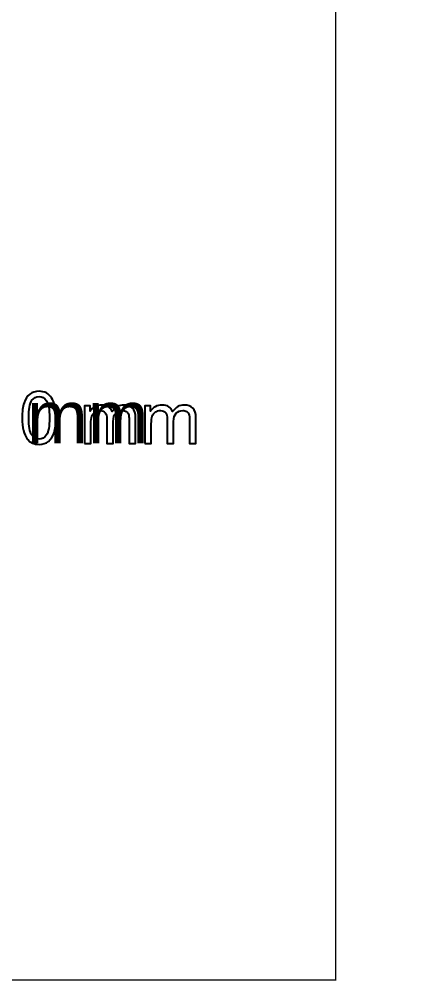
# Model space of a CAD drawing. Header units: millimetres. Extents: x -1282 to 711, y -1253 to 1504.
# Drawn here: x 519.4 to 711.3, y -1019.5 to -553.1 of the extents above; entities that cross this region are included whole.
import ezdxf

# ---------------------------------------------------------------- set-up
doc = ezdxf.new("R2010")
doc.units = ezdxf.units.MM
doc.header["$MEASUREMENT"] = 0
doc.layers.add('Livello 1', color=7, linetype='Continuous')
doc.styles.add('1', font='arial.ttf', dxfattribs={"height": 25.400016})
doc.dimstyles.get("Standard").update_dxf_attribs({"dimtxt": 0.18, "dimasz": 0.18, "dimexe": 0.18, "dimexo": 0.0625, "dimgap": 0.09, "dimtad": 0, "dimtih": 1, "dimtoh": 1, "dimdec": 4, "dimzin": 0, "dimdsep": 46, "dimtxsty": 'Standard', "dimcen": 0.09, "dimadec": 0, "dimazin": 0, "dimtfac": 1, "dimtdec": 4, "dimtofl": 0, "dimtmove": 0, "dimatfit": 3, "dimfxl": 1, "dimtolj": 1, "dimtzin": 0, "dimarcsym": 0})

# ---------------------------------------------------------------- blocks, each defined once
blk = doc.blocks.new('*D3')
at = {"layer": 'Defpoints', "color": 0}
for p in [(323.5, -746.19), (388, -746.44), (388, -749.69)]:
    blk.add_point(p, dxfattribs=at)
at = {"layer": 'Livello 1', "color": 250, "lineweight": 9}
for p, q in [((323.5, -746.26), (323.5, -746.62)), ((323.68, -746.44), (387.82, -746.44)), ((388, -749.63), (388, -746.26)), ((388, -746.44), (388.18, -746.44))]:
    blk.add_line(p, q, dxfattribs=at)
at = {"layer": 'Livello 1', "color": 250}
for points in [[(323.68, -746.41), (323.68, -746.47), (323.5, -746.44)], [(387.82, -746.47), (387.82, -746.41), (388, -746.44)]]:
    blk.add_solid(points, dxfattribs=at)
at = {"layer": 'Livello 1', "color": 250, "insert": (483.74, -746.44), "char_height": 25.4, "attachment_point": 5, "style": '1'}
blk.add_mtext('\\A1;1638.30 mm', dxfattribs=at)
blk = doc.blocks.new('*D5')
at = {"layer": 'Defpoints', "color": 0}
for p in [(274.52, 1069.5), (673.41, 1069.5), (293.94, -1019.5)]:
    blk.add_point(p, dxfattribs=at)
at = {"layer": 'Livello 1', "color": 250, "lineweight": 9}
for p, q in [((274.58, 1069.5), (673.59, 1069.5)), ((673.41, 1069.32), (673.41, 131.6)), ((673.41, -1019.32), (673.41, -81.61)), ((294.01, -1019.5), (673.59, -1019.5))]:
    blk.add_line(p, q, dxfattribs=at)
at = {"layer": 'Livello 1', "color": 250}
for points in [[(673.44, 1069.32), (673.38, 1069.32), (673.41, 1069.5)], [(673.38, -1019.32), (673.44, -1019.32), (673.41, -1019.5)]]:
    blk.add_solid(points, dxfattribs=at)
at = {"layer": 'Livello 1', "color": 250, "insert": (673.41, 25), "char_height": 25.4, "attachment_point": 5, "rotation": 90, "style": '1'}
blk.add_mtext('\\A1;53060.59 mm', dxfattribs=at)

msp = doc.modelspace()

# ---------------------------------------------------------------- linework, layer by layer
at = {"layer": 'Livello 1', "color": 250}
for points, knots in [([(520.898, -746.6572), (520.898, -743.6762), (521.2037, -741.2656), (521.8152, -739.4429), (521.8152, -739.4429), (522.4326, -737.6143), (523.3439, -736.2091), (524.5551, -735.2272), (524.5551, -735.2272), (525.7604, -734.2453), (527.2832, -733.7573), (529.1177, -733.7573), (529.1177, -733.7573), (530.47, -733.7573), (531.6577, -734.0277), (532.6866, -734.5745), (532.6866, -734.5745), (533.7097, -735.1213), (534.5564, -735.9092), (535.2149, -736.9381), (535.2149, -736.9381), (535.8734, -737.9612), (536.3908, -739.2136), (536.7671, -740.6893), (536.7671, -740.6893), (537.1493, -742.1651), (537.3374, -744.1583), (537.3374, -746.6572), (537.3374, -746.6572), (537.3374, -749.6205), (537.0317, -752.0194), (536.4261, -753.8421), (536.4261, -753.8421), (535.8205, -755.6707), (534.9091, -757.0759), (533.6979, -758.0637), (533.6979, -758.0637), (532.4926, -759.0514), (530.9639, -759.5453), (529.1177, -759.5453), (529.1177, -759.5453), (526.6894, -759.5453), (524.7785, -758.681), (523.3909, -756.9465), (523.3909, -756.9465), (521.727, -754.8299), (520.898, -751.402), (520.898, -746.6572)], [0, 0, 0, 0, 0.076923077, 0.076923077, 0.076923077, 0.076923077, 0.153846154, 0.153846154, 0.153846154, 0.153846154, 0.230769231, 0.230769231, 0.230769231, 0.230769231, 0.307692308, 0.307692308, 0.307692308, 0.307692308, 0.384615385, 0.384615385, 0.384615385, 0.384615385, 0.461538462, 0.461538462, 0.461538462, 0.461538462, 0.538461538, 0.538461538, 0.538461538, 0.538461538, 0.615384615, 0.615384615, 0.615384615, 0.615384615, 0.692307692, 0.692307692, 0.692307692, 0.692307692, 0.769230769, 0.769230769, 0.769230769, 0.769230769, 0.846153846, 0.846153846, 0.846153846, 0.846153846, 1, 1, 1, 1]), ([(524.073, -746.6689), (524.073, -750.8258), (524.5551, -753.5893), (525.5252, -754.9533), (525.5252, -754.9533), (526.4954, -756.3233), (527.6948, -757.0053), (529.1177, -757.0053), (529.1177, -757.0053), (530.5406, -757.0053), (531.74, -756.3174), (532.7102, -754.9475), (532.7102, -754.9475), (533.6803, -753.5716), (534.1624, -750.8141), (534.1624, -746.6689), (534.1624, -746.6689), (534.1624, -742.512), (533.6803, -739.7486), (532.7102, -738.3845), (532.7102, -738.3845), (531.7459, -737.0146), (530.5347, -736.3325), (529.0824, -736.3325), (529.0824, -736.3325), (527.6595, -736.3325), (526.5189, -736.9381), (525.6664, -738.1435), (525.6664, -738.1435), (524.6021, -739.6781), (524.073, -742.5238), (524.073, -746.6689)], [0, 0, 0, 0, 0.111111111, 0.111111111, 0.111111111, 0.111111111, 0.222222222, 0.222222222, 0.222222222, 0.222222222, 0.333333333, 0.333333333, 0.333333333, 0.333333333, 0.444444444, 0.444444444, 0.444444444, 0.444444444, 0.555555556, 0.555555556, 0.555555556, 0.555555556, 0.666666667, 0.666666667, 0.666666667, 0.666666667, 0.777777778, 0.777777778, 0.777777778, 0.777777778, 1, 1, 1, 1]), ([(551.1662, -759.122), (551.1662, -759.122), (551.1662, -740.8128), (551.1662, -740.8128), (551.1662, -740.8128), (551.1662, -740.8128), (553.9532, -740.8128), (553.9532, -740.8128), (553.9532, -740.8128), (553.9532, -740.8128), (553.9532, -743.3999), (553.9532, -743.3999), (553.9532, -743.3999), (554.5235, -742.5062), (555.2879, -741.783), (556.2404, -741.242), (556.2404, -741.242), (557.1929, -740.6952), (558.2747, -740.4248), (559.4918, -740.4248), (559.4918, -740.4248), (560.8441, -740.4248), (561.9554, -740.707), (562.8197, -741.2656), (562.8197, -741.2656), (563.684, -741.83), (564.2955, -742.612), (564.6482, -743.6233), (564.6482, -743.6233), (566.1064, -741.489), (567.9937, -740.4248), (570.3221, -740.4248), (570.3221, -740.4248), (572.1448, -740.4248), (573.55, -740.9245), (574.526, -741.93), (574.526, -741.93), (575.5079, -742.9354), (576.0018, -744.4817), (576.0018, -746.569), (576.0018, -746.569), (576.0018, -746.569), (576.0018, -759.122), (576.0018, -759.122), (576.0018, -759.122), (576.0018, -759.122), (572.8974, -759.122), (572.8974, -759.122), (572.8974, -759.122), (572.8974, -759.122), (572.8974, -747.5979), (572.8974, -747.5979), (572.8974, -747.5979), (572.8974, -746.3632), (572.7915, -745.4695), (572.5916, -744.9227), (572.5916, -744.9227), (572.3917, -744.3759), (572.0272, -743.9408), (571.4921, -743.6056), (571.4921, -743.6056), (570.963, -743.2705), (570.3397, -743.1059), (569.6283, -743.1059), (569.6283, -743.1059), (568.3348, -743.1059), (567.2647, -743.5351), (566.4121, -744.3876), (566.4121, -744.3876), (565.5596, -745.2461), (565.1362, -746.616), (565.1362, -748.4975), (565.1362, -748.4975), (565.1362, -748.4975), (565.1362, -759.122), (565.1362, -759.122), (565.1362, -759.122), (565.1362, -759.122), (562.0318, -759.122), (562.0318, -759.122), (562.0318, -759.122), (562.0318, -759.122), (562.0318, -747.2393), (562.0318, -747.2393), (562.0318, -747.2393), (562.0318, -745.8634), (561.779, -744.8286), (561.2733, -744.1407), (561.2733, -744.1407), (560.7677, -743.4528), (559.9386, -743.1059), (558.7921, -743.1059), (558.7921, -743.1059), (557.9219, -743.1059), (557.1164, -743.3352), (556.3756, -743.7938), (556.3756, -743.7938), (555.6348, -744.2524), (555.0997, -744.9227), (554.7646, -745.8105), (554.7646, -745.8105), (554.4353, -746.6925), (554.2707, -747.9683), (554.2707, -749.6323), (554.2707, -749.6323), (554.2707, -749.6323), (554.2707, -759.122), (554.2707, -759.122), (554.2707, -759.122), (554.2707, -759.122), (551.1662, -759.122), (551.1662, -759.122)], [0, 0, 0, 0, 0.034482759, 0.034482759, 0.034482759, 0.034482759, 0.068965517, 0.068965517, 0.068965517, 0.068965517, 0.103448276, 0.103448276, 0.103448276, 0.103448276, 0.137931034, 0.137931034, 0.137931034, 0.137931034, 0.172413793, 0.172413793, 0.172413793, 0.172413793, 0.206896552, 0.206896552, 0.206896552, 0.206896552, 0.24137931, 0.24137931, 0.24137931, 0.24137931, 0.275862069, 0.275862069, 0.275862069, 0.275862069, 0.310344828, 0.310344828, 0.310344828, 0.310344828, 0.344827586, 0.344827586, 0.344827586, 0.344827586, 0.379310345, 0.379310345, 0.379310345, 0.379310345, 0.413793103, 0.413793103, 0.413793103, 0.413793103, 0.448275862, 0.448275862, 0.448275862, 0.448275862, 0.482758621, 0.482758621, 0.482758621, 0.482758621, 0.517241379, 0.517241379, 0.517241379, 0.517241379, 0.551724138, 0.551724138, 0.551724138, 0.551724138, 0.586206897, 0.586206897, 0.586206897, 0.586206897, 0.620689655, 0.620689655, 0.620689655, 0.620689655, 0.655172414, 0.655172414, 0.655172414, 0.655172414, 0.689655172, 0.689655172, 0.689655172, 0.689655172, 0.724137931, 0.724137931, 0.724137931, 0.724137931, 0.75862069, 0.75862069, 0.75862069, 0.75862069, 0.793103448, 0.793103448, 0.793103448, 0.793103448, 0.827586207, 0.827586207, 0.827586207, 0.827586207, 0.862068966, 0.862068966, 0.862068966, 0.862068966, 0.896551724, 0.896551724, 0.896551724, 0.896551724, 0.931034483, 0.931034483, 0.931034483, 0.931034483, 1, 1, 1, 1]), ([(580.5526, -759.122), (580.5526, -759.122), (580.5526, -740.8128), (580.5526, -740.8128), (580.5526, -740.8128), (580.5526, -740.8128), (583.3396, -740.8128), (583.3396, -740.8128), (583.3396, -740.8128), (583.3396, -740.8128), (583.3396, -743.3999), (583.3396, -743.3999), (583.3396, -743.3999), (583.9099, -742.5062), (584.6743, -741.783), (585.6268, -741.242), (585.6268, -741.242), (586.5793, -740.6952), (587.6611, -740.4248), (588.8782, -740.4248), (588.8782, -740.4248), (590.2305, -740.4248), (591.3418, -740.707), (592.2061, -741.2656), (592.2061, -741.2656), (593.0704, -741.83), (593.6819, -742.612), (594.0346, -743.6233), (594.0346, -743.6233), (595.4928, -741.489), (597.3801, -740.4248), (599.7085, -740.4248), (599.7085, -740.4248), (601.5312, -740.4248), (602.9364, -740.9245), (603.9124, -741.93), (603.9124, -741.93), (604.8943, -742.9354), (605.3882, -744.4817), (605.3882, -746.569), (605.3882, -746.569), (605.3882, -746.569), (605.3882, -759.122), (605.3882, -759.122), (605.3882, -759.122), (605.3882, -759.122), (602.2838, -759.122), (602.2838, -759.122), (602.2838, -759.122), (602.2838, -759.122), (602.2838, -747.5979), (602.2838, -747.5979), (602.2838, -747.5979), (602.2838, -746.3632), (602.1779, -745.4695), (601.978, -744.9227), (601.978, -744.9227), (601.7781, -744.3759), (601.4136, -743.9408), (600.8785, -743.6056), (600.8785, -743.6056), (600.3494, -743.2705), (599.7261, -743.1059), (599.0147, -743.1059), (599.0147, -743.1059), (597.7212, -743.1059), (596.6511, -743.5351), (595.7985, -744.3876), (595.7985, -744.3876), (594.946, -745.2461), (594.5226, -746.616), (594.5226, -748.4975), (594.5226, -748.4975), (594.5226, -748.4975), (594.5226, -759.122), (594.5226, -759.122), (594.5226, -759.122), (594.5226, -759.122), (591.4182, -759.122), (591.4182, -759.122), (591.4182, -759.122), (591.4182, -759.122), (591.4182, -747.2393), (591.4182, -747.2393), (591.4182, -747.2393), (591.4182, -745.8634), (591.1654, -744.8286), (590.6597, -744.1407), (590.6597, -744.1407), (590.1541, -743.4528), (589.325, -743.1059), (588.1785, -743.1059), (588.1785, -743.1059), (587.3083, -743.1059), (586.5028, -743.3352), (585.762, -743.7938), (585.762, -743.7938), (585.0212, -744.2524), (584.4861, -744.9227), (584.151, -745.8105), (584.151, -745.8105), (583.8217, -746.6925), (583.6571, -747.9683), (583.6571, -749.6323), (583.6571, -749.6323), (583.6571, -749.6323), (583.6571, -759.122), (583.6571, -759.122), (583.6571, -759.122), (583.6571, -759.122), (580.5526, -759.122), (580.5526, -759.122)], [0, 0, 0, 0, 0.034482759, 0.034482759, 0.034482759, 0.034482759, 0.068965517, 0.068965517, 0.068965517, 0.068965517, 0.103448276, 0.103448276, 0.103448276, 0.103448276, 0.137931034, 0.137931034, 0.137931034, 0.137931034, 0.172413793, 0.172413793, 0.172413793, 0.172413793, 0.206896552, 0.206896552, 0.206896552, 0.206896552, 0.24137931, 0.24137931, 0.24137931, 0.24137931, 0.275862069, 0.275862069, 0.275862069, 0.275862069, 0.310344828, 0.310344828, 0.310344828, 0.310344828, 0.344827586, 0.344827586, 0.344827586, 0.344827586, 0.379310345, 0.379310345, 0.379310345, 0.379310345, 0.413793103, 0.413793103, 0.413793103, 0.413793103, 0.448275862, 0.448275862, 0.448275862, 0.448275862, 0.482758621, 0.482758621, 0.482758621, 0.482758621, 0.517241379, 0.517241379, 0.517241379, 0.517241379, 0.551724138, 0.551724138, 0.551724138, 0.551724138, 0.586206897, 0.586206897, 0.586206897, 0.586206897, 0.620689655, 0.620689655, 0.620689655, 0.620689655, 0.655172414, 0.655172414, 0.655172414, 0.655172414, 0.689655172, 0.689655172, 0.689655172, 0.689655172, 0.724137931, 0.724137931, 0.724137931, 0.724137931, 0.75862069, 0.75862069, 0.75862069, 0.75862069, 0.793103448, 0.793103448, 0.793103448, 0.793103448, 0.827586207, 0.827586207, 0.827586207, 0.827586207, 0.862068966, 0.862068966, 0.862068966, 0.862068966, 0.896551724, 0.896551724, 0.896551724, 0.896551724, 0.931034483, 0.931034483, 0.931034483, 0.931034483, 1, 1, 1, 1])]:
    msp.add_open_spline(points, degree=3, knots=knots, dxfattribs=at)
at = {"layer": 'Livello 1', "color": 250, "lineweight": 9}
for points, knots in [([(520.898, -746.6572), (520.898, -743.6762), (521.2037, -741.2656), (521.8152, -739.4429), (521.8152, -739.4429), (522.4326, -737.6143), (523.3439, -736.2091), (524.5551, -735.2272), (524.5551, -735.2272), (525.7604, -734.2453), (527.2832, -733.7573), (529.1177, -733.7573), (529.1177, -733.7573), (530.47, -733.7573), (531.6577, -734.0277), (532.6866, -734.5745), (532.6866, -734.5745), (533.7097, -735.1213), (534.5564, -735.9092), (535.2149, -736.9381), (535.2149, -736.9381), (535.8734, -737.9612), (536.3908, -739.2136), (536.7671, -740.6893), (536.7671, -740.6893), (537.1493, -742.1651), (537.3374, -744.1583), (537.3374, -746.6572), (537.3374, -746.6572), (537.3374, -749.6205), (537.0317, -752.0194), (536.4261, -753.8421), (536.4261, -753.8421), (535.8205, -755.6707), (534.9091, -757.0759), (533.6979, -758.0637), (533.6979, -758.0637), (532.4926, -759.0514), (530.9639, -759.5453), (529.1177, -759.5453), (529.1177, -759.5453), (526.6894, -759.5453), (524.7785, -758.681), (523.3909, -756.9465), (523.3909, -756.9465), (521.727, -754.8299), (520.898, -751.402), (520.898, -746.6572)], [0, 0, 0, 0, 0.076923077, 0.076923077, 0.076923077, 0.076923077, 0.153846154, 0.153846154, 0.153846154, 0.153846154, 0.230769231, 0.230769231, 0.230769231, 0.230769231, 0.307692308, 0.307692308, 0.307692308, 0.307692308, 0.384615385, 0.384615385, 0.384615385, 0.384615385, 0.461538462, 0.461538462, 0.461538462, 0.461538462, 0.538461538, 0.538461538, 0.538461538, 0.538461538, 0.615384615, 0.615384615, 0.615384615, 0.615384615, 0.692307692, 0.692307692, 0.692307692, 0.692307692, 0.769230769, 0.769230769, 0.769230769, 0.769230769, 0.846153846, 0.846153846, 0.846153846, 0.846153846, 1, 1, 1, 1]), ([(524.073, -746.6689), (524.073, -750.8258), (524.5551, -753.5893), (525.5252, -754.9533), (525.5252, -754.9533), (526.4954, -756.3233), (527.6948, -757.0053), (529.1177, -757.0053), (529.1177, -757.0053), (530.5406, -757.0053), (531.74, -756.3174), (532.7102, -754.9475), (532.7102, -754.9475), (533.6803, -753.5716), (534.1624, -750.8141), (534.1624, -746.6689), (534.1624, -746.6689), (534.1624, -742.512), (533.6803, -739.7486), (532.7102, -738.3845), (532.7102, -738.3845), (531.7459, -737.0146), (530.5347, -736.3325), (529.0824, -736.3325), (529.0824, -736.3325), (527.6595, -736.3325), (526.5189, -736.9381), (525.6664, -738.1435), (525.6664, -738.1435), (524.6021, -739.6781), (524.073, -742.5238), (524.073, -746.6689)], [0, 0, 0, 0, 0.111111111, 0.111111111, 0.111111111, 0.111111111, 0.222222222, 0.222222222, 0.222222222, 0.222222222, 0.333333333, 0.333333333, 0.333333333, 0.333333333, 0.444444444, 0.444444444, 0.444444444, 0.444444444, 0.555555556, 0.555555556, 0.555555556, 0.555555556, 0.666666667, 0.666666667, 0.666666667, 0.666666667, 0.777777778, 0.777777778, 0.777777778, 0.777777778, 1, 1, 1, 1]), ([(551.1662, -759.122), (551.1662, -759.122), (551.1662, -740.8128), (551.1662, -740.8128), (551.1662, -740.8128), (551.1662, -740.8128), (553.9532, -740.8128), (553.9532, -740.8128), (553.9532, -740.8128), (553.9532, -740.8128), (553.9532, -743.3999), (553.9532, -743.3999), (553.9532, -743.3999), (554.5235, -742.5062), (555.2879, -741.783), (556.2404, -741.242), (556.2404, -741.242), (557.1929, -740.6952), (558.2747, -740.4248), (559.4918, -740.4248), (559.4918, -740.4248), (560.8441, -740.4248), (561.9554, -740.707), (562.8197, -741.2656), (562.8197, -741.2656), (563.684, -741.83), (564.2955, -742.612), (564.6482, -743.6233), (564.6482, -743.6233), (566.1064, -741.489), (567.9937, -740.4248), (570.3221, -740.4248), (570.3221, -740.4248), (572.1448, -740.4248), (573.55, -740.9245), (574.526, -741.93), (574.526, -741.93), (575.5079, -742.9354), (576.0018, -744.4817), (576.0018, -746.569), (576.0018, -746.569), (576.0018, -746.569), (576.0018, -759.122), (576.0018, -759.122), (576.0018, -759.122), (576.0018, -759.122), (572.8974, -759.122), (572.8974, -759.122), (572.8974, -759.122), (572.8974, -759.122), (572.8974, -747.5979), (572.8974, -747.5979), (572.8974, -747.5979), (572.8974, -746.3632), (572.7915, -745.4695), (572.5916, -744.9227), (572.5916, -744.9227), (572.3917, -744.3759), (572.0272, -743.9408), (571.4921, -743.6056), (571.4921, -743.6056), (570.963, -743.2705), (570.3397, -743.1059), (569.6283, -743.1059), (569.6283, -743.1059), (568.3348, -743.1059), (567.2647, -743.5351), (566.4121, -744.3876), (566.4121, -744.3876), (565.5596, -745.2461), (565.1362, -746.616), (565.1362, -748.4975), (565.1362, -748.4975), (565.1362, -748.4975), (565.1362, -759.122), (565.1362, -759.122), (565.1362, -759.122), (565.1362, -759.122), (562.0318, -759.122), (562.0318, -759.122), (562.0318, -759.122), (562.0318, -759.122), (562.0318, -747.2393), (562.0318, -747.2393), (562.0318, -747.2393), (562.0318, -745.8634), (561.779, -744.8286), (561.2733, -744.1407), (561.2733, -744.1407), (560.7677, -743.4528), (559.9386, -743.1059), (558.7921, -743.1059), (558.7921, -743.1059), (557.9219, -743.1059), (557.1164, -743.3352), (556.3756, -743.7938), (556.3756, -743.7938), (555.6348, -744.2524), (555.0997, -744.9227), (554.7646, -745.8105), (554.7646, -745.8105), (554.4353, -746.6925), (554.2707, -747.9683), (554.2707, -749.6323), (554.2707, -749.6323), (554.2707, -749.6323), (554.2707, -759.122), (554.2707, -759.122), (554.2707, -759.122), (554.2707, -759.122), (551.1662, -759.122), (551.1662, -759.122)], [0, 0, 0, 0, 0.034482759, 0.034482759, 0.034482759, 0.034482759, 0.068965517, 0.068965517, 0.068965517, 0.068965517, 0.103448276, 0.103448276, 0.103448276, 0.103448276, 0.137931034, 0.137931034, 0.137931034, 0.137931034, 0.172413793, 0.172413793, 0.172413793, 0.172413793, 0.206896552, 0.206896552, 0.206896552, 0.206896552, 0.24137931, 0.24137931, 0.24137931, 0.24137931, 0.275862069, 0.275862069, 0.275862069, 0.275862069, 0.310344828, 0.310344828, 0.310344828, 0.310344828, 0.344827586, 0.344827586, 0.344827586, 0.344827586, 0.379310345, 0.379310345, 0.379310345, 0.379310345, 0.413793103, 0.413793103, 0.413793103, 0.413793103, 0.448275862, 0.448275862, 0.448275862, 0.448275862, 0.482758621, 0.482758621, 0.482758621, 0.482758621, 0.517241379, 0.517241379, 0.517241379, 0.517241379, 0.551724138, 0.551724138, 0.551724138, 0.551724138, 0.586206897, 0.586206897, 0.586206897, 0.586206897, 0.620689655, 0.620689655, 0.620689655, 0.620689655, 0.655172414, 0.655172414, 0.655172414, 0.655172414, 0.689655172, 0.689655172, 0.689655172, 0.689655172, 0.724137931, 0.724137931, 0.724137931, 0.724137931, 0.75862069, 0.75862069, 0.75862069, 0.75862069, 0.793103448, 0.793103448, 0.793103448, 0.793103448, 0.827586207, 0.827586207, 0.827586207, 0.827586207, 0.862068966, 0.862068966, 0.862068966, 0.862068966, 0.896551724, 0.896551724, 0.896551724, 0.896551724, 0.931034483, 0.931034483, 0.931034483, 0.931034483, 1, 1, 1, 1]), ([(580.5526, -759.122), (580.5526, -759.122), (580.5526, -740.8128), (580.5526, -740.8128), (580.5526, -740.8128), (580.5526, -740.8128), (583.3396, -740.8128), (583.3396, -740.8128), (583.3396, -740.8128), (583.3396, -740.8128), (583.3396, -743.3999), (583.3396, -743.3999), (583.3396, -743.3999), (583.9099, -742.5062), (584.6743, -741.783), (585.6268, -741.242), (585.6268, -741.242), (586.5793, -740.6952), (587.6611, -740.4248), (588.8782, -740.4248), (588.8782, -740.4248), (590.2305, -740.4248), (591.3418, -740.707), (592.2061, -741.2656), (592.2061, -741.2656), (593.0704, -741.83), (593.6819, -742.612), (594.0346, -743.6233), (594.0346, -743.6233), (595.4928, -741.489), (597.3801, -740.4248), (599.7085, -740.4248), (599.7085, -740.4248), (601.5312, -740.4248), (602.9364, -740.9245), (603.9124, -741.93), (603.9124, -741.93), (604.8943, -742.9354), (605.3882, -744.4817), (605.3882, -746.569), (605.3882, -746.569), (605.3882, -746.569), (605.3882, -759.122), (605.3882, -759.122), (605.3882, -759.122), (605.3882, -759.122), (602.2838, -759.122), (602.2838, -759.122), (602.2838, -759.122), (602.2838, -759.122), (602.2838, -747.5979), (602.2838, -747.5979), (602.2838, -747.5979), (602.2838, -746.3632), (602.1779, -745.4695), (601.978, -744.9227), (601.978, -744.9227), (601.7781, -744.3759), (601.4136, -743.9408), (600.8785, -743.6056), (600.8785, -743.6056), (600.3494, -743.2705), (599.7261, -743.1059), (599.0147, -743.1059), (599.0147, -743.1059), (597.7212, -743.1059), (596.6511, -743.5351), (595.7985, -744.3876), (595.7985, -744.3876), (594.946, -745.2461), (594.5226, -746.616), (594.5226, -748.4975), (594.5226, -748.4975), (594.5226, -748.4975), (594.5226, -759.122), (594.5226, -759.122), (594.5226, -759.122), (594.5226, -759.122), (591.4182, -759.122), (591.4182, -759.122), (591.4182, -759.122), (591.4182, -759.122), (591.4182, -747.2393), (591.4182, -747.2393), (591.4182, -747.2393), (591.4182, -745.8634), (591.1654, -744.8286), (590.6597, -744.1407), (590.6597, -744.1407), (590.1541, -743.4528), (589.325, -743.1059), (588.1785, -743.1059), (588.1785, -743.1059), (587.3083, -743.1059), (586.5028, -743.3352), (585.762, -743.7938), (585.762, -743.7938), (585.0212, -744.2524), (584.4861, -744.9227), (584.151, -745.8105), (584.151, -745.8105), (583.8217, -746.6925), (583.6571, -747.9683), (583.6571, -749.6323), (583.6571, -749.6323), (583.6571, -749.6323), (583.6571, -759.122), (583.6571, -759.122), (583.6571, -759.122), (583.6571, -759.122), (580.5526, -759.122), (580.5526, -759.122)], [0, 0, 0, 0, 0.034482759, 0.034482759, 0.034482759, 0.034482759, 0.068965517, 0.068965517, 0.068965517, 0.068965517, 0.103448276, 0.103448276, 0.103448276, 0.103448276, 0.137931034, 0.137931034, 0.137931034, 0.137931034, 0.172413793, 0.172413793, 0.172413793, 0.172413793, 0.206896552, 0.206896552, 0.206896552, 0.206896552, 0.24137931, 0.24137931, 0.24137931, 0.24137931, 0.275862069, 0.275862069, 0.275862069, 0.275862069, 0.310344828, 0.310344828, 0.310344828, 0.310344828, 0.344827586, 0.344827586, 0.344827586, 0.344827586, 0.379310345, 0.379310345, 0.379310345, 0.379310345, 0.413793103, 0.413793103, 0.413793103, 0.413793103, 0.448275862, 0.448275862, 0.448275862, 0.448275862, 0.482758621, 0.482758621, 0.482758621, 0.482758621, 0.517241379, 0.517241379, 0.517241379, 0.517241379, 0.551724138, 0.551724138, 0.551724138, 0.551724138, 0.586206897, 0.586206897, 0.586206897, 0.586206897, 0.620689655, 0.620689655, 0.620689655, 0.620689655, 0.655172414, 0.655172414, 0.655172414, 0.655172414, 0.689655172, 0.689655172, 0.689655172, 0.689655172, 0.724137931, 0.724137931, 0.724137931, 0.724137931, 0.75862069, 0.75862069, 0.75862069, 0.75862069, 0.793103448, 0.793103448, 0.793103448, 0.793103448, 0.827586207, 0.827586207, 0.827586207, 0.827586207, 0.862068966, 0.862068966, 0.862068966, 0.862068966, 0.896551724, 0.896551724, 0.896551724, 0.896551724, 0.931034483, 0.931034483, 0.931034483, 0.931034483, 1, 1, 1, 1])]:
    msp.add_open_spline(points, degree=3, knots=knots, dxfattribs=at)

# ---------------------------------------------------------------- dimensions: what is measured, and where the dimension line sits
at = {"layer": 'Livello 1'}
dim = msp.add_linear_dim(base=(673.4071, 1069.4996), p1=(293.945, -1019.5), p2=(274.518, 1069.4996), angle=90, dimstyle='Standard', override={"dimtxt": 35.2778, "dimtad": 0, "dimjust": 0, "dimtih": 0, "dimdec": 2, "dimlfac": 25.4, "dimzin": 1, "dimlunit": 2, "dimpost": '<> mm', "dimtxsty": '1', "dimclrd": 250, "dimclre": 250, "dimclrt": 250, "dimlwd": 9, "dimlwe": 9}, dxfattribs=at)
dim.commit()
dim.dimension.update_dxf_attribs({"geometry": '*D5', "text_midpoint": (673.4071, 24.9998)})
dim = msp.add_linear_dim(base=(388, -746.4397), p1=(323.5, -746.1928), p2=(388, -749.6896), dimstyle='Standard', override={"dimtxt": 35.2778, "dimtad": 0, "dimjust": 0, "dimtih": 0, "dimdec": 2, "dimlfac": 25.4, "dimzin": 1, "dimlunit": 2, "dimpost": '<> mm', "dimtxsty": '1', "dimclrd": 250, "dimclre": 250, "dimclrt": 250, "dimlwd": 9, "dimlwe": 9}, dxfattribs=at)
dim.commit()
dim.dimension.update_dxf_attribs({"geometry": '*D3', "text_midpoint": (483.73596, -746.4397)})

doc.saveas('drawing.dxf')
